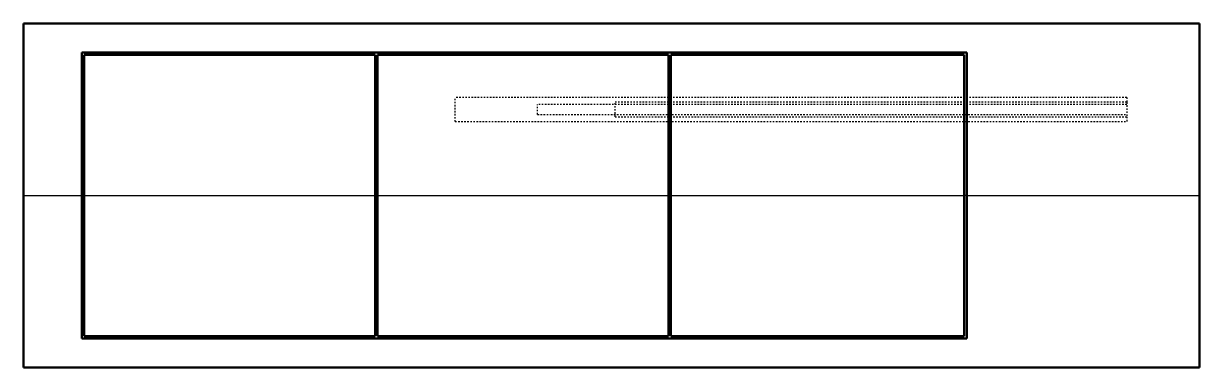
# Model space of a CAD drawing. Header units: millimetres. Extents: x -385 to 385, y -225 to 0.
import ezdxf

# ---------------------------------------------------------------- set-up
doc = ezdxf.new("R2010")
doc.units = ezdxf.units.MM
doc.linetypes.add('Dashed', pattern=[2, 1, -1])
for name, color, linetype, lineweight in [('AM_0', 7, 'Continuous', 50), ('AM_4', 3, 'Continuous', 25), ('AM_9', 6, 'Dashed', 25)]:
    doc.layers.add(name, color=color, linetype=linetype, lineweight=lineweight)

# ---------------------------------------------------------------- blocks, each defined once
blk = doc.blocks.new('1_FTXV12AVJU9_PART4_0_in_FTXV12AVJU9_4')
at = {"layer": 'AM_9'}
for p, q in [((337.34375, -53.18125), (-48.41875, -53.18125)), ((-48.41875, -59.53125), (-48.41875, -53.18125)), ((-48.41875, -59.53125), (337.34375, -59.53125))]:
    blk.add_line(p, q, dxfattribs=at)
blk = doc.blocks.new('2_FTXV12AVJU9_PART3_0_in_FTXV12AVJU9_4')
at = {"layer": 'AM_9'}
for p, q in [((337.34375, -51.59375), (2.38125, -51.59375)), ((2.38125, -61.11875), (2.38125, -51.59375)), ((337.34375, -51.59375), (337.34375, -61.11875)), ((2.38125, -61.11875), (337.34375, -61.11875))]:
    blk.add_line(p, q, dxfattribs=at)
blk = doc.blocks.new('3_FTXV12AVJU9_PART2_0_in_FTXV12AVJU9_4')
at = {"layer": 'AM_9'}
for p, q in [((337.34375, -48.41875), (-102.39375, -48.41875)), ((-102.39375, -64.29375), (-102.39375, -48.41875)), ((337.34375, -48.41875), (337.34375, -51.59375)), ((337.34375, -61.11875), (337.34375, -64.29375)), ((-102.39375, -64.29375), (337.34375, -64.29375))]:
    blk.add_line(p, q, dxfattribs=at)
blk = doc.blocks.new('4_FTXV12AVJU9_PART1_0_in_FTXV12AVJU9_4')
at = {"layer": 'AM_0'}
for p, q in [((-384.96875, -225.425), (-384.96875, 0)), ((-384.96875, 0), (384.96875, 0)), ((384.96875, 0), (384.96875, -225.425)), ((-346.86875, -206.375), (-346.86875, -19.05)), ((-346.86875, -19.05), (232.56875, -19.05)), ((-345.28125, -20.6375), (-345.28125, -204.7875)), ((-154.78125, -20.6375), (-345.28125, -20.6375)), ((-154.78125, -204.7875), (-154.78125, -20.6375)), ((-153.19375, -20.6375), (-153.19375, -204.7875)), ((37.30625, -20.6375), (-153.19375, -20.6375)), ((37.30625, -204.7875), (37.30625, -20.6375)), ((38.89375, -20.6375), (38.89375, -204.7875)), ((230.98125, -20.6375), (38.89375, -20.6375)), ((230.98125, -204.7875), (230.98125, -20.6375)), ((232.56875, -19.05), (232.56875, -206.375)), ((-346.86875, -206.375), (232.56875, -206.375)), ((-154.78125, -204.7875), (-345.28125, -204.7875)), ((37.30625, -204.7875), (-153.19375, -204.7875)), ((230.98125, -204.7875), (38.89375, -204.7875)), ((-384.96875, -225.425), (384.96875, -225.425))]:
    blk.add_line(p, q, dxfattribs=at)
at = {"layer": 'AM_4'}
for p, q in [((-384.96875, -112.7125), (-346.86875, -112.7125)), ((-345.28125, -112.7125), (-154.78125, -112.7125)), ((-153.19375, -112.7125), (37.30625, -112.7125)), ((38.89375, -112.7125), (230.98125, -112.7125)), ((232.56875, -112.7125), (384.96875, -112.7125))]:
    blk.add_line(p, q, dxfattribs=at)
at = {"layer": 'AM_9'}
for p, q in [((-345.28125, -112.7125), (-346.86875, -112.7125)), ((-153.19375, -112.7125), (-154.78125, -112.7125)), ((38.89375, -112.7125), (37.30625, -112.7125)), ((232.56875, -112.7125), (230.98125, -112.7125))]:
    blk.add_line(p, q, dxfattribs=at)

msp = doc.modelspace()

# ---------------------------------------------------------------- block references
for name in ['4_FTXV12AVJU9_PART1_0_in_FTXV12AVJU9_4', '3_FTXV12AVJU9_PART2_0_in_FTXV12AVJU9_4', '1_FTXV12AVJU9_PART4_0_in_FTXV12AVJU9_4', '2_FTXV12AVJU9_PART3_0_in_FTXV12AVJU9_4']:
    msp.add_blockref(name, (0, 0))

doc.saveas('drawing.dxf')
